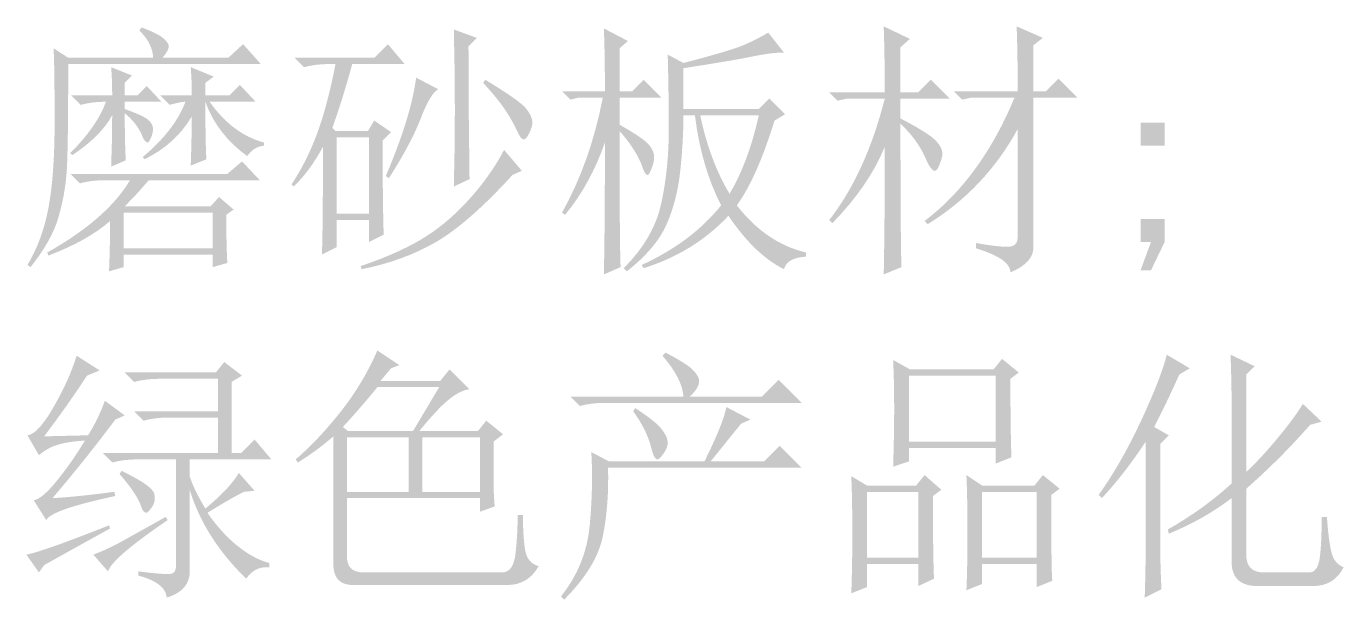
# Model space of a CAD drawing. Header units: millimetres. Extents: x 0 to 2822, y 422 to 2401.
# Drawn here: x 292.9 to 432.5, y 831.2 to 892 of the extents above; entities that cross this region are included whole.
import ezdxf

# ---------------------------------------------------------------- set-up
doc = ezdxf.new("R2010")
doc.units = ezdxf.units.MM

msp = doc.modelspace()

# ---------------------------------------------------------------- hatches: boundary and pattern name
at = {"true_color": 0x00ffff}
h = msp.add_hatch(color=4, dxfattribs=at)
h.paths.add_polyline_path([(393.505194, 869.011999), (394.117767, 868.908825), (394.68011, 868.821295), (395.192223, 868.749398), (395.654107, 868.693121), (396.065762, 868.652449), (396.427187, 868.627371), (396.738382, 868.617873), (396.999348, 868.623943), (397.220288, 868.652498), (397.411812, 868.710475), (397.573906, 868.797896), (397.706557, 868.914778), (397.809753, 869.061142), (397.88348, 869.237007), (397.927726, 869.442391), (397.942477, 869.677316), (397.942477, 881.103457), (397.502136, 880.322988), (397.041007, 879.562464), (396.559089, 878.821884), (396.056382, 878.101246), (395.532885, 877.400549), (394.988598, 876.719791), (394.423518, 876.05897), (393.837646, 875.418085), (393.230981, 874.797134), (392.603521, 874.196116), (391.955267, 873.615029), (391.286217, 873.053871), (390.59637, 872.512641), (389.885727, 871.991337), (389.154284, 871.489957), (388.402043, 871.0085), (388.069109, 871.341435), (388.808367, 871.925482), (389.528556, 872.540741), (390.229679, 873.187213), (390.911735, 873.864898), (391.574726, 874.573795), (392.218653, 875.313905), (392.843515, 876.085228), (393.449315, 876.887763), (394.036053, 877.72151), (394.603729, 878.58647), (395.152344, 879.482643), (395.6819, 880.410028), (396.192398, 881.368626), (396.683837, 882.358436), (397.156218, 883.379459), (397.609543, 884.431695), (393.061466, 884.431695), (392.062664, 884.209555), (391.175207, 885.097012), (397.942477, 885.097012), (397.935467, 886.857946), (397.914503, 888.591234), (397.879691, 890.296927), (397.831132, 891.975076), (400.604847, 890.754685), (399.606045, 889.978023), (399.606045, 885.097012), (400.93723, 885.097012), (402.268415, 886.428197), (404.265468, 884.431695), (399.606045, 884.431695), (399.606045, 868.56827), (399.567909, 868.162765), (399.453505, 867.778034), (399.262839, 867.414077), (398.995919, 867.070894), (398.65275, 866.748485), (398.233338, 866.44685), (397.737691, 866.165988), (397.165815, 865.905901), (397.151514, 866.08485), (397.10861, 866.261201), (397.037106, 866.434954), (396.937, 866.606108), (396.808296, 866.774662), (396.650992, 866.940615), (396.46509, 867.103966), (396.250591, 867.264715), (396.007496, 867.422861), (395.735804, 867.578403), (395.435518, 867.73134), (395.106638, 867.881672), (394.749165, 868.029397), (394.3631, 868.174514), (393.948442, 868.317024), (393.505194, 868.456925)])
h.paths.add_polyline_path([(385.518085, 881.65798), (385.518193, 880.857274), (385.518518, 880.077591), (385.519059, 879.31893), (385.519816, 878.58129), (385.52079, 877.864671), (385.52198, 877.169072), (385.523387, 876.494494), (385.52501, 875.840936), (385.526849, 875.208397), (385.528905, 874.596877), (385.531177, 874.006376), (385.533665, 873.436892), (385.53637, 872.888427), (385.539292, 872.360979), (385.542429, 871.854548), (385.545784, 871.369133), (385.549354, 870.904735), (385.553141, 870.461352), (385.557144, 870.038985), (385.561364, 869.637632), (385.5658, 869.257295), (385.570453, 868.897971), (385.575322, 868.559661), (385.580407, 868.242364), (385.585708, 867.946081), (385.591227, 867.67081), (385.596961, 867.416551), (385.602912, 867.183303), (385.609079, 866.971067), (385.615463, 866.779842), (385.622063, 866.609628), (385.628879, 866.460423), (383.743172, 865.683761), (383.756588, 866.347635), (383.769139, 867.035772), (383.780825, 867.748173), (383.791644, 868.484839), (383.801599, 869.24577), (383.810687, 870.030966), (383.81891, 870.84043), (383.826268, 871.674162), (383.832759, 872.532162), (383.838386, 873.414431), (383.843146, 874.320971), (383.847041, 875.251782), (383.850071, 876.206864), (383.852235, 877.186219), (383.853533, 878.189847), (383.853966, 879.21775), (383.403217, 878.193394), (382.883164, 877.1725), (382.2938, 876.155068), (381.635118, 875.141099), (380.907112, 874.130592), (380.109776, 873.123548), (379.243103, 872.119966), (378.307087, 871.119846), (377.974704, 871.452229), (378.452582, 872.087533), (378.915733, 872.745356), (379.364158, 873.425701), (379.797857, 874.128568), (380.216832, 874.85396), (380.621083, 875.601879), (381.010611, 876.372324), (381.385417, 877.1653), (381.745502, 877.980806), (382.090866, 878.818844), (382.421511, 879.679417), (382.737437, 880.562525), (383.038644, 881.468171), (383.325134, 882.396356), (383.596908, 883.347082), (383.853966, 884.320349), (379.860411, 884.320349), (378.862161, 884.098761), (377.974704, 884.986217), (383.853966, 884.986217), (383.847041, 886.795625), (383.826268, 888.563536), (383.791644, 890.290002), (383.743172, 891.975076), (386.516336, 890.643891), (385.518085, 889.756435), (385.518085, 884.986217), (387.403793, 884.986217), (388.734977, 886.317402), (390.731479, 884.320349), (385.518085, 884.320349), (385.518085, 882.213053), (386.181042, 881.862765), (386.783331, 881.533302), (387.324951, 881.224664), (387.805904, 880.936852), (388.226188, 880.669866), (388.585805, 880.423705), (388.884753, 880.19837), (389.123033, 879.993861), (389.318006, 879.799764), (389.487025, 879.605667), (389.630076, 879.411571), (389.747146, 879.217474), (389.838224, 879.023377), (389.903295, 878.829281), (389.942348, 878.635184), (389.955368, 878.441087), (389.938005, 878.250289), (389.885915, 878.01107), (389.799098, 877.723379), (389.677556, 877.387164), (389.609005, 877.218182), (389.542249, 877.071731), (389.477277, 876.947811), (389.414075, 876.846421), (389.352629, 876.767563), (389.292928, 876.711236), (389.234958, 876.67744), (389.178706, 876.666174), (389.065975, 876.686974), (388.949788, 876.749373), (388.830151, 876.853372), (388.707072, 876.99897), (388.580556, 877.186168), (388.450611, 877.414966), (388.317241, 877.685363), (388.180455, 877.997359), (387.944604, 878.491359), (387.681054, 878.974965), (387.389805, 879.448172), (387.070858, 879.910972), (386.724213, 880.363359), (386.349869, 880.805327), (385.947826, 881.236869)])
h = msp.add_hatch(color=4, dxfattribs=at)
h.paths.add_polyline_path([(304.8791, 891.531348), (305.10124, 891.863731), (305.525786, 891.699941), (305.912241, 891.541364), (306.260597, 891.387994), (306.570848, 891.239824), (306.842988, 891.096847), (307.077011, 890.959057), (307.272908, 890.826448), (307.430675, 890.699013), (307.673124, 890.459751), (307.84643, 890.241366), (307.950489, 890.043859), (307.985198, 889.867229), (307.974787, 889.751034), (307.943564, 889.624453), (307.891541, 889.487485), (307.818731, 889.340129), (307.725147, 889.182387), (307.610802, 889.014258), (307.475709, 888.835741), (307.319881, 888.646838), (314.308188, 888.646838), (315.861513, 890.088817), (317.747221, 887.981521), (297.335719, 887.981521), (297.335067, 886.870646), (297.33311, 885.812199), (297.329851, 884.80618), (297.325289, 883.852592), (297.319425, 882.951436), (297.312261, 882.102713), (297.303797, 881.306427), (297.294033, 880.562577), (297.282971, 879.871166), (297.270612, 879.232195), (297.256956, 878.645666), (297.242004, 878.111581), (297.225756, 877.629941), (297.208215, 877.200747), (297.18938, 876.824002), (297.169252, 876.499707), (297.051206, 875.303596), (296.864016, 874.100611), (296.607581, 872.890703), (296.281795, 871.673817), (296.078139, 871.058452), (295.827671, 870.432739), (295.530397, 869.796664), (295.186324, 869.150216), (294.795457, 868.493381), (294.357804, 867.826145), (293.873371, 867.148497), (293.342164, 866.460423), (293.00923, 866.682012), (293.383573, 867.333757), (293.730211, 868.013214), (294.049138, 868.720395), (294.340346, 869.455314), (294.60383, 870.217982), (294.839584, 871.008414), (295.047599, 871.826622), (295.227872, 872.672619), (295.383882, 873.568715), (295.519111, 874.537622), (295.633554, 875.579341), (295.727204, 876.693873), (295.800054, 877.881216), (295.852097, 879.141372), (295.883328, 880.47434), (295.89374, 881.880119), (295.893307, 882.586381), (295.892009, 883.263186), (295.889845, 883.910534), (295.886815, 884.528425), (295.88292, 885.116856), (295.878159, 885.675828), (295.872533, 886.205339), (295.866041, 886.705389), (295.858684, 887.175977), (295.850461, 887.617102), (295.841372, 888.028764), (295.831418, 888.410961), (295.820598, 888.763693), (295.808913, 889.086959), (295.796362, 889.380758), (295.782945, 889.645089), (297.335719, 888.646838), (306.321079, 888.646838), (306.300219, 888.98314), (306.237708, 889.326418), (306.133649, 889.67662), (305.988145, 890.033696), (305.79416, 890.397618), (305.544623, 890.768466), (305.239586, 891.146341)])
h.paths.add_polyline_path([(301.995142, 884.653283), (301.988131, 885.46438), (301.967167, 886.234031), (301.932355, 886.962135), (301.883796, 887.648587), (304.102438, 886.761131), (303.326326, 885.984468), (303.326326, 884.653283), (304.657511, 884.653283), (305.655762, 885.651534), (307.208536, 883.987967), (303.326326, 883.987967), (303.326326, 883.211304), (303.776841, 883.048188), (304.1858, 882.892047), (304.553199, 882.742883), (304.879031, 882.600696), (305.163289, 882.465484), (305.405967, 882.337249), (305.607058, 882.21599), (305.766557, 882.101708), (306.009005, 881.87279), (306.182311, 881.630074), (306.28637, 881.373613), (306.321079, 881.103457), (306.307144, 880.878036), (306.265406, 880.645742), (306.19597, 880.406523), (306.098939, 880.160328), (305.99507, 879.941926), (305.905049, 879.786053), (305.828878, 879.692604), (305.766557, 879.661478), (305.683279, 879.675329), (305.600046, 879.716892), (305.516853, 879.78618), (305.433691, 879.883204), (305.350556, 880.007979), (305.26744, 880.160517), (305.184336, 880.340831), (305.10124, 880.548935), (304.951971, 880.850546), (304.781974, 881.145194), (304.591242, 881.432892), (304.379768, 881.713652), (304.147546, 881.987488), (303.894569, 882.254412), (303.620832, 882.514437), (303.326326, 882.767576), (303.328058, 881.985816), (303.333251, 881.249124), (303.341907, 880.557507), (303.354025, 879.910972), (303.369605, 879.309524), (303.388648, 878.75317), (303.411153, 878.241917), (303.437121, 877.77577), (301.883796, 877.109902), (301.967167, 879.855368), (301.995142, 882.545436), (301.662296, 881.994126), (301.273963, 881.449793), (300.830155, 880.912435), (300.330885, 880.382054), (299.776166, 879.858649), (299.166012, 879.342221), (298.500435, 878.832769), (297.779447, 878.330293), (297.557859, 878.551882), (298.247638, 879.267701), (298.875005, 879.973173), (299.439972, 880.668283), (299.942554, 881.35302), (300.382762, 882.027369), (300.760609, 882.691319), (301.076109, 883.344856), (301.329274, 883.987967), (300.622133, 883.967107), (299.942691, 883.904595), (299.290948, 883.800536), (298.666904, 883.655033), (297.668653, 884.653283)])
h.paths.add_polyline_path([(310.425979, 884.653283), (310.418968, 885.46438), (310.398005, 886.234031), (310.363192, 886.962135), (310.314634, 887.648587), (312.755415, 886.650336), (311.867958, 885.984468), (311.867958, 884.653283), (314.419534, 884.653283), (315.528579, 885.76288), (317.192698, 883.987967), (312.311687, 883.987967), (312.62015, 883.567992), (312.935552, 883.167964), (313.257892, 882.787881), (313.587173, 882.427743), (313.923395, 882.087549), (314.266558, 881.767298), (314.616663, 881.466989), (314.973712, 881.186622), (315.337705, 880.926195), (315.708642, 880.685708), (316.086526, 880.46516), (316.471355, 880.26455), (316.863132, 880.083878), (317.261857, 879.923143), (317.667531, 879.782343), (318.080155, 879.661478), (318.080155, 879.328544), (317.809682, 879.286971), (317.553072, 879.217655), (317.310337, 879.120601), (317.08149, 878.995817), (316.866544, 878.843308), (316.665512, 878.663081), (316.478407, 878.455142), (316.305241, 878.219499), (315.532161, 878.819127), (314.821499, 879.453437), (314.173249, 880.122435), (313.587406, 880.826127), (313.063961, 881.56452), (312.602909, 882.337619), (312.204244, 883.145433), (311.867958, 883.987967), (311.868391, 883.43103), (311.86969, 882.897514), (311.871854, 882.387418), (311.874883, 881.900738), (311.878778, 881.437475), (311.883539, 880.997626), (311.889165, 880.581189), (311.895657, 880.188164), (311.903014, 879.818548), (311.911237, 879.47234), (311.920326, 879.149538), (311.93028, 878.850141), (311.9411, 878.574146), (311.952785, 878.321553), (311.965336, 878.09236), (311.978753, 877.886565), (310.314634, 877.220697), (310.340625, 877.981503), (310.363192, 878.711148), (310.382323, 879.409633), (310.398005, 880.076956), (310.410224, 880.713119), (310.418968, 881.318121), (310.424224, 881.891962), (310.425979, 882.434642), (309.983887, 881.732697), (309.489809, 881.068851), (308.943744, 880.443116), (308.345693, 879.855506), (307.695655, 879.306032), (306.993631, 878.794709), (306.23962, 878.321549), (305.433622, 877.886565), (305.212034, 878.108153), (306.035318, 878.830899), (306.785797, 879.557152), (307.463476, 880.286906), (308.068363, 881.020155), (308.600463, 881.756892), (309.059784, 882.49711), (309.446331, 883.240804), (309.760111, 883.987967), (309.636991, 883.982749), (309.489628, 883.967107), (309.318016, 883.941051), (309.122148, 883.904595), (308.902019, 883.857753), (308.65762, 883.800536), (308.388947, 883.732959), (308.095992, 883.655033), (307.097741, 884.653283)])
h.paths.add_polyline_path([(301.662208, 866.016695), (301.71068, 867.431208), (301.745303, 868.790066), (301.766077, 870.093423), (301.773002, 871.341435), (301.136813, 870.82304), (300.448638, 870.322048), (299.708477, 869.838445), (298.916329, 869.372218), (298.072194, 868.923354), (297.176073, 868.491841), (296.227966, 868.077665), (295.227872, 867.680814), (295.117077, 868.013197), (295.892256, 868.459158), (296.637113, 868.909447), (297.351647, 869.364064), (298.035857, 869.823009), (298.689743, 870.286281), (299.313304, 870.753882), (299.906539, 871.225811), (300.469447, 871.702067), (301.002027, 872.182651), (301.504279, 872.667564), (301.976202, 873.156804), (302.417794, 873.650372), (302.829056, 874.148268), (303.209987, 874.650492), (303.560584, 875.157044), (303.880849, 875.667923), (301.218479, 875.667923), (300.511339, 875.647063), (299.831897, 875.584552), (299.180154, 875.480493), (298.556109, 875.334989), (297.557859, 876.33324), (314.197394, 876.33324), (315.750719, 877.664425), (317.636426, 875.667923), (305.877351, 875.667923), (304.629537, 874.253643), (303.326326, 872.894759), (312.422481, 872.894759), (313.309938, 873.89301), (314.863262, 872.561825), (314.0866, 872.007303), (314.088331, 871.150921), (314.093525, 870.356964), (314.10218, 869.625432), (314.114298, 868.956326), (314.129879, 868.349645), (314.148922, 867.805389), (314.171427, 867.323557), (314.197394, 866.904152), (312.644621, 866.460423), (312.644621, 867.791608), (303.214981, 867.791608), (303.214981, 866.460423)])
h.paths.add_polyline_path([(303.214981, 872.228891), (303.214981, 868.456925), (312.644621, 868.456925), (312.644621, 872.228891)])
h = msp.add_hatch(color=4, dxfattribs=at)
h.paths.add_polyline_path([(325.768338, 880.216), (325.768338, 872.118097), (329.20737, 872.118097), (329.20737, 880.216)])
h.paths.add_polyline_path([(324.215564, 867.791608), (324.228981, 868.148234), (324.241532, 868.55252), (324.253217, 869.004468), (324.264037, 869.504079), (324.273991, 870.051355), (324.28308, 870.646298), (324.291303, 871.288909), (324.29866, 871.979191), (324.305152, 872.717143), (324.310778, 873.502769), (324.315539, 874.336069), (324.319434, 875.217046), (324.322463, 876.145701), (324.324627, 877.122036), (324.325926, 878.146051), (324.326359, 879.21775), (323.962378, 878.569471), (323.591434, 877.955828), (323.213539, 877.376835), (322.828707, 876.832503), (322.43695, 876.322847), (322.038281, 875.847878), (321.632714, 875.40761), (321.22026, 875.002055), (320.998121, 875.224195), (321.379389, 875.81602), (321.746809, 876.426921), (322.100379, 877.056903), (322.4401, 877.705973), (322.765971, 878.374137), (323.077994, 879.061403), (323.376167, 879.767775), (323.66049, 880.493262), (323.934404, 881.253242), (324.201353, 882.06351), (324.461352, 882.924073), (324.714414, 883.834935), (324.960551, 884.796105), (325.199776, 885.807589), (325.432103, 886.869392), (325.657543, 887.981521), (324.991675, 887.981521), (324.284535, 887.960661), (323.605093, 887.89815), (322.95335, 887.794091), (322.329306, 887.648587), (321.331055, 888.646838), (329.761892, 888.646838), (331.203872, 890.088817), (332.978785, 887.981521), (327.432457, 887.981521), (326.926217, 886.185576), (326.406232, 884.45898), (325.872397, 882.801837), (325.324609, 881.214251), (325.657543, 880.881869), (329.096576, 880.881869), (329.761892, 881.990914), (331.536806, 880.770523), (330.649349, 879.883066), (330.649782, 879.090046), (330.65108, 878.319569), (330.653244, 877.571634), (330.656274, 876.846241), (330.660169, 876.143388), (330.664929, 875.463075), (330.670556, 874.805301), (330.677048, 874.170065), (330.684405, 873.557366), (330.692628, 872.967204), (330.701717, 872.399578), (330.711671, 871.854487), (330.722491, 871.33193), (330.734176, 870.831906), (330.746727, 870.354415), (330.760143, 869.899455), (329.20737, 869.122793), (329.20737, 871.452229), (325.768338, 871.452229), (325.768338, 868.56827)])
h.paths.add_polyline_path([(338.19273, 875.002055), (338.275826, 879.023377), (338.303524, 883.10051), (338.275826, 887.343421), (338.19273, 891.642142), (340.633511, 890.754685), (339.746055, 889.867229), (339.773753, 882.795068), (339.856849, 875.778717)])
h.paths.add_polyline_path([(334.199175, 886.538991), (336.528611, 885.319152), (336.304903, 885.147351), (336.077777, 884.909754), (335.847228, 884.606346), (335.613249, 884.237116), (335.375834, 883.80205), (335.134975, 883.301135), (334.890667, 882.734359), (334.642904, 882.101708), (334.348192, 881.398005), (334.01885, 880.673483), (333.654873, 879.928149), (333.256253, 879.162008), (332.822984, 878.375067), (332.355059, 877.567334), (331.852472, 876.738813), (331.315217, 875.889512), (330.982283, 876.111652), (331.306843, 876.880345), (331.614933, 877.633444), (331.906552, 878.370948), (332.181702, 879.092856), (332.440383, 879.799168), (332.682596, 880.489882), (332.908342, 881.164998), (333.117622, 881.824516), (333.310437, 882.468433), (333.486787, 883.096749), (333.646673, 883.709465), (333.790096, 884.306578), (333.917057, 884.888088), (334.027557, 885.453994), (334.121596, 886.004295)])
h.paths.add_polyline_path([(341.520968, 886.317402), (341.966813, 886.045423), (342.389261, 885.784282), (342.788313, 885.533981), (343.163968, 885.294519), (343.516227, 885.065896), (343.84509, 884.848112), (344.150555, 884.641167), (344.432625, 884.445062), (344.691298, 884.259795), (344.926574, 884.085368), (345.138454, 883.92178), (345.326937, 883.769031), (345.492024, 883.627121), (345.633714, 883.49605), (345.752008, 883.375818), (345.846905, 883.266426), (346.002915, 883.061066), (346.138145, 882.860886), (346.252588, 882.6659), (346.346238, 882.476121), (346.419087, 882.291561), (346.471131, 882.112233), (346.502362, 881.93815), (346.512773, 881.769325), (346.491913, 881.533474), (346.429402, 881.269924), (346.325343, 880.978676), (346.179839, 880.659729), (346.098293, 880.503742), (346.020254, 880.368575), (345.945716, 880.254221), (345.874673, 880.160672), (345.807118, 880.087924), (345.743044, 880.035968), (345.682446, 880.0048), (345.625317, 879.994412), (345.542016, 880.006531), (345.458721, 880.042893), (345.375439, 880.103504), (345.292176, 880.188371), (345.208939, 880.2975), (345.125735, 880.430897), (345.042569, 880.588569), (344.959449, 880.770523), (344.664695, 881.380718), (344.335266, 881.990914), (343.971215, 882.601109), (343.572591, 883.211304), (343.355111, 883.521595), (343.118562, 883.842274), (342.862945, 884.173339), (342.588259, 884.514791), (342.294504, 884.86663), (341.981681, 885.228856), (341.649789, 885.601468), (341.298828, 885.984468)])
h.paths.add_polyline_path([(343.51747, 878.884816), (345.403177, 876.666174), (344.404926, 876.222446), (343.8273, 875.596689), (343.259208, 874.995207), (342.70065, 874.417998), (342.151627, 873.865062), (341.612138, 873.336397), (341.082183, 872.832004), (340.561763, 872.35188), (340.050877, 871.896026), (339.549525, 871.46444), (339.057707, 871.057123), (338.575424, 870.674072), (338.102675, 870.315287), (337.639461, 869.980768), (337.18578, 869.670513), (336.741634, 869.384521), (336.307023, 869.122793), (335.431546, 868.640935), (334.524909, 868.193746), (333.587111, 867.781218), (332.618152, 867.403346), (331.618032, 867.060123), (330.586752, 866.751542), (329.52431, 866.477598), (328.430708, 866.238283), (328.319913, 866.571217), (329.219418, 866.881509), (330.087755, 867.202187), (330.924919, 867.533252), (331.730902, 867.874704), (332.505699, 868.226543), (333.249302, 868.588769), (333.961706, 868.961382), (334.642904, 869.344382), (335.304156, 869.749059), (335.956734, 870.186699), (336.600643, 870.657296), (337.235889, 871.160843), (337.86248, 871.697333), (338.480421, 872.266761), (339.08972, 872.86912), (339.690382, 873.504403), (340.271817, 874.158755), (340.823836, 874.81832), (341.346424, 875.483091), (341.83957, 876.153062), (342.303261, 876.828226), (342.737483, 877.508577), (343.142223, 878.194109)])
h = msp.add_hatch(color=4, dxfattribs=at)
h.paths.add_polyline_path([(372.172228, 881.990914), (371.935518, 881.240746), (371.697089, 880.51573), (371.456943, 879.815865), (371.215077, 879.141148), (370.971494, 878.491578), (370.726193, 877.867154), (370.479173, 877.267873), (370.230435, 876.693735), (369.979978, 876.144737), (369.727804, 875.620878), (369.473911, 875.122157), (369.2183, 874.648571), (368.960971, 874.20012), (368.701923, 873.7768), (368.441158, 873.378612), (368.178674, 873.005553), (368.571208, 872.518057), (368.972421, 872.053958), (369.382314, 871.613255), (369.800883, 871.195948), (370.228127, 870.802038), (370.664045, 870.431525), (371.108635, 870.084407), (371.561895, 869.760687), (372.023824, 869.460363), (372.49442, 869.183435), (372.973682, 868.929904), (373.461607, 868.69977), (373.958195, 868.493032), (374.463443, 868.30969), (374.97735, 868.149745), (375.499915, 868.013197), (375.499915, 867.569468), (375.026715, 867.524432), (374.605508, 867.444721), (374.2363, 867.330336), (373.919098, 867.181275), (373.653909, 866.997539), (373.440738, 866.779129), (373.279593, 866.526044), (373.170479, 866.238283), (372.783487, 866.442444), (372.399104, 866.666527), (372.017329, 866.910533), (371.638161, 867.174462), (371.2616, 867.458316), (370.887644, 867.762095), (370.516293, 868.085801), (370.147546, 868.429433), (369.781402, 868.792993), (369.41786, 869.176482), (369.056921, 869.579899), (368.698582, 870.003247), (368.342843, 870.446526), (367.989703, 870.909737), (367.639161, 871.39288), (367.291217, 871.895957), (366.827072, 871.419281), (366.349931, 870.959942), (365.859793, 870.51794), (365.356658, 870.093276), (364.840527, 869.68595), (364.311399, 869.295961), (363.769274, 868.923309), (363.214153, 868.567995), (362.646035, 868.230018), (362.064921, 867.909379), (361.47081, 867.606077), (360.863702, 867.320112), (360.243598, 867.051485), (359.610497, 866.800196), (358.9644, 866.566244), (358.305306, 866.349629), (358.083717, 866.682012), (358.740641, 866.992742), (359.380228, 867.314738), (360.00248, 867.647999), (360.607396, 867.992526), (361.194978, 868.348318), (361.765227, 868.715376), (362.318143, 869.093699), (362.853727, 869.483288), (363.371981, 869.884142), (363.872904, 870.296261), (364.356498, 870.719646), (364.822763, 871.154297), (365.271701, 871.600213), (365.703311, 872.057394), (366.117596, 872.525841), (366.514555, 873.005553), (366.010012, 874.05244), (365.550583, 875.140927), (365.136267, 876.271013), (364.767064, 877.442699), (364.442976, 878.655984), (364.164, 879.910868), (363.930139, 881.207353), (363.741391, 882.545436), (362.521, 882.545436), (362.50014, 881.137994), (362.437629, 879.688901), (362.33357, 878.19826), (362.188066, 876.666174), (362.092644, 875.898261), (361.97298, 875.147705), (361.829067, 874.4145), (361.660897, 873.698638), (361.468466, 873.000113), (361.251767, 872.31892), (361.010792, 871.655051), (360.745536, 871.0085), (360.43695, 870.372361), (360.065991, 869.739723), (359.632658, 869.110574), (359.136952, 868.484899), (358.578872, 867.862687), (357.958419, 867.243924), (357.275592, 866.628598), (356.530392, 866.016695), (356.19801, 866.349629), (356.963982, 867.1617), (357.653726, 867.989339), (358.267234, 868.832559), (358.8045, 869.691372), (359.265517, 870.565791), (359.650279, 871.455829), (359.95878, 872.361499), (360.191013, 873.282815), (360.372991, 874.215237), (360.530725, 875.15463), (360.664211, 876.100986), (360.773441, 877.054299), (360.858409, 878.014562), (360.919108, 878.981769), (360.955532, 879.955914), (360.967675, 880.93699), (360.960751, 882.916499), (360.939977, 884.916833), (360.905354, 886.937942), (360.856881, 888.979772), (362.521, 888.092316), (363.144276, 888.255897), (363.738524, 888.413846), (364.303744, 888.566163), (364.839937, 888.712846), (365.347104, 888.853897), (365.825246, 888.989315), (366.274364, 889.1191), (366.694458, 889.243253), (367.085529, 889.361773), (367.447578, 889.47466), (367.780606, 889.581915), (368.084614, 889.683536), (368.359602, 889.779525), (368.605572, 889.869882), (368.822523, 889.954605), (369.010457, 890.033696), (369.686394, 890.342213), (370.327655, 890.657603), (370.934294, 890.979917), (371.50636, 891.309208), (373.170479, 889.201361), (372.82554, 889.194412), (372.456319, 889.173576), (372.062824, 889.138865), (371.64506, 889.090291), (371.203034, 889.027868), (370.736752, 888.951609), (370.246221, 888.861526), (369.731447, 888.757632), (369.443222, 888.700834), (369.133343, 888.641439), (368.80181, 888.579449), (368.448623, 888.514865), (368.073779, 888.447688), (367.67728, 888.377917), (367.259123, 888.305555), (366.819308, 888.230602), (366.357834, 888.153058), (365.8747, 888.072925), (365.369906, 887.990203), (364.843451, 887.904894), (364.295333, 887.816997), (363.725553, 887.726514), (363.134109, 887.633446), (362.521, 887.537793), (362.521, 883.211304), (370.508109, 883.211304), (371.617155, 884.320349), (373.281273, 882.656782)])
h.paths.add_polyline_path([(364.295913, 882.545436), (364.562746, 881.372019), (364.864259, 880.23674), (365.200461, 879.139598), (365.571356, 878.080592), (365.976953, 877.059725), (366.417257, 876.076994), (366.892274, 875.1324), (367.402011, 874.225944), (367.887173, 875.083747), (368.344676, 875.993588), (368.774505, 876.955467), (369.176649, 877.969385), (369.551094, 879.03534), (369.897828, 880.153334), (370.216837, 881.323366), (370.508109, 882.545436)])
h.paths.add_polyline_path([(355.754281, 880.881869), (355.754714, 879.408476), (355.756012, 878.011369), (355.758176, 876.690544), (355.761206, 875.445999), (355.765101, 874.277732), (355.769862, 873.185739), (355.775488, 872.17002), (355.78198, 871.230571), (355.789337, 870.36739), (355.79756, 869.580475), (355.806649, 868.869823), (355.816603, 868.235431), (355.827423, 867.677298), (355.839108, 867.19542), (355.851659, 866.789796), (355.865076, 866.460423), (354.090162, 865.683761), (354.103579, 866.323399), (354.11613, 866.994226), (354.127815, 867.696242), (354.138635, 868.42945), (354.148589, 869.193852), (354.157678, 869.989448), (354.165901, 870.81624), (354.173258, 871.674231), (354.17975, 872.563421), (354.185376, 873.483812), (354.190137, 874.435407), (354.194032, 875.418205), (354.197061, 876.43221), (354.199225, 877.477423), (354.200524, 878.553845), (354.200957, 879.661478), (353.795426, 878.571158), (353.35522, 877.518982), (352.88034, 876.504955), (352.370784, 875.529086), (351.826554, 874.591379), (351.247648, 873.691842), (350.634068, 872.830481), (349.985813, 872.007303), (349.652879, 872.228891), (350.375598, 873.584339), (351.046369, 874.988318), (351.665179, 876.440834), (352.232016, 877.941893), (352.746866, 879.491502), (353.209717, 881.089668), (353.620555, 882.736397), (353.979368, 884.431695), (351.427793, 884.431695), (350.540336, 884.209555), (349.652879, 885.097012), (354.200957, 885.097012), (354.199225, 886.074601), (354.194032, 887.01059), (354.185376, 887.90498), (354.173258, 888.75777), (354.157678, 889.568961), (354.138635, 890.338552), (354.11613, 891.066544), (354.090162, 891.752936), (356.641738, 890.421751), (355.754281, 889.645089), (355.754281, 885.097012), (357.085466, 885.097012), (358.305306, 886.317402), (360.191564, 884.431695), (355.754281, 884.431695), (355.754281, 881.547185), (356.360782, 881.19881), (356.904909, 880.874677), (357.386662, 880.574793), (357.806042, 880.299165), (358.163049, 880.047799), (358.457682, 879.820702), (358.689942, 879.617879), (358.859828, 879.439338), (359.102595, 879.106542), (359.276065, 878.773746), (359.380184, 878.440949), (359.414902, 878.108153), (359.397547, 877.82383), (359.345518, 877.525657), (359.258865, 877.213634), (359.137641, 876.887763), (359.070797, 876.731776), (359.009173, 876.596609), (358.952768, 876.482254), (358.901583, 876.388706), (358.855617, 876.315958), (358.81487, 876.264002), (358.779342, 876.232834), (358.749034, 876.222446), (358.665914, 876.239783), (358.582756, 876.291796), (358.499572, 876.378483), (358.416375, 876.499845), (358.333179, 876.655882), (358.249995, 876.846594), (358.166836, 877.071981), (358.083717, 877.332042), (357.901555, 877.751399), (357.688272, 878.177693), (357.443853, 878.610937), (357.168286, 879.051145), (356.861559, 879.498329), (356.523657, 879.952502), (356.154569, 880.413678)])
h = msp.add_hatch(color=4, dxfattribs=at)
h.paths.add_polyline_path([(413.506976, 879.328544), (410.9554, 879.328544), (410.9554, 881.769325), (413.506976, 881.769325)])
h.paths.add_polyline_path([(413.506976, 869.122793), (412.064445, 866.127489), (410.9554, 866.127489), (412.064445, 869.122793), (410.9554, 869.122793), (410.9554, 871.563574), (413.506976, 871.563574)])
h = msp.add_hatch(color=4, dxfattribs=at)
h.paths.add_polyline_path([(311.867958, 840.871719), (312.481567, 841.391687), (313.046612, 841.897806), (313.563107, 842.390076), (314.031065, 842.868496), (314.450499, 843.333067), (314.821422, 843.783789), (315.143846, 844.220662), (315.417785, 844.643685), (317.081904, 842.757978), (315.972307, 842.646632), (315.693151, 842.514832), (315.355084, 842.34144), (314.958106, 842.12646), (314.502216, 841.869901), (313.987416, 841.571768), (313.413704, 841.232067), (312.781081, 840.850806), (312.089547, 840.427991), (312.454383, 839.912363), (312.8279, 839.419267), (313.210099, 838.948701), (313.600979, 838.500666), (314.000541, 838.075163), (314.408785, 837.67219), (314.825711, 837.291748), (315.251318, 836.933837), (315.680206, 836.601738), (316.10739, 836.299147), (316.532867, 836.026063), (316.95664, 835.782486), (317.378707, 835.568416), (317.799069, 835.383854), (318.217726, 835.228799), (318.634677, 835.103251), (318.634677, 834.659523), (318.256872, 834.66469), (317.899847, 834.624796), (317.563609, 834.53984), (317.248164, 834.409822), (316.953519, 834.234742), (316.67968, 834.014601), (316.426654, 833.749397), (316.194447, 833.439132), (315.651018, 833.982916), (315.13012, 834.532784), (314.631755, 835.088733), (314.155924, 835.650763), (313.702626, 836.218871), (313.271864, 836.793055), (312.863637, 837.373315), (312.477947, 837.959649), (312.114794, 838.552054), (311.77418, 839.15053), (311.456104, 839.755074), (311.160568, 840.365686), (310.887573, 840.982363), (310.637119, 841.605104), (310.409208, 842.233908), (310.203839, 842.868772), (310.203839, 834.659523), (310.220279, 834.361027), (310.214198, 834.075526), (310.185597, 833.803021), (310.134472, 833.54351), (310.060824, 833.296992), (309.964649, 833.063467), (309.845946, 832.842934), (309.704714, 832.635391), (309.540951, 832.440839), (309.354656, 832.259276), (309.145826, 832.090702), (308.914461, 831.935115), (308.660558, 831.792516), (308.384116, 831.662902), (308.085134, 831.546274), (307.763609, 831.44263), (307.73883, 831.633697), (307.692398, 831.818705), (307.624312, 831.997651), (307.534571, 832.170536), (307.423174, 832.337359), (307.290121, 832.498118), (307.13541, 832.652814), (306.959042, 832.801445), (306.761014, 832.94401), (306.541327, 833.080509), (306.29998, 833.210941), (306.036971, 833.335306), (305.7523, 833.453601), (305.445966, 833.565827), (305.117968, 833.671982), (304.768306, 833.772066), (304.768306, 834.215794), (305.402687, 834.138746), (305.974649, 834.073796), (306.484199, 834.020952), (306.931343, 833.980219), (307.316088, 833.951604), (307.638441, 833.935114), (307.898406, 833.930755), (308.095992, 833.938533), (308.252002, 833.965538), (308.387232, 834.018459), (308.501675, 834.097322), (308.595324, 834.202152), (308.668174, 834.332975), (308.720218, 834.489817), (308.751449, 834.672705), (308.76186, 834.881662), (308.76186, 846.085664), (304.657511, 846.085664), (303.950061, 846.064804), (303.270516, 846.002293), (302.618876, 845.898234), (301.995142, 845.75273), (300.996339, 846.751532), (313.199143, 846.751532), (313.199143, 850.522947), (307.985198, 850.522947), (307.278058, 850.502087), (306.598616, 850.439576), (305.946873, 850.335517), (305.322828, 850.190013), (304.324577, 851.188815), (313.199143, 851.188815), (313.199143, 854.627296), (306.986947, 854.627296), (306.279807, 854.606522), (305.600365, 854.5442), (304.948622, 854.440331), (304.324577, 854.294913), (303.326326, 855.293164), (312.977004, 855.293164), (313.86446, 856.402209), (315.750719, 854.96023), (314.641122, 854.294913), (314.641122, 846.751532), (315.639373, 846.751532), (317.081904, 848.193511), (318.856817, 846.085664), (310.203839, 846.085664), (310.203839, 844.310751), (310.326801, 843.941576), (310.47409, 843.555043), (310.645692, 843.151161), (310.841596, 842.729934), (311.061787, 842.291371), (311.306253, 841.835476), (311.574981, 841.362256)])
h.paths.add_polyline_path([(302.771253, 844.532891), (302.993392, 844.865274), (303.383743, 844.673987), (303.750708, 844.488322), (304.094287, 844.30828), (304.414477, 844.133863), (304.711277, 843.965071), (304.984686, 843.801908), (305.234701, 843.644375), (305.461321, 843.492472), (305.664545, 843.346202), (305.84437, 843.205567), (306.000796, 843.070567), (306.133821, 842.941205), (306.243442, 842.817482), (306.32966, 842.6994), (306.39247, 842.586961), (306.431873, 842.480165), (306.476884, 842.275681), (306.50112, 842.078122), (306.504582, 841.887488), (306.48727, 841.703778), (306.449185, 841.526993), (306.390325, 841.357133), (306.310692, 841.194197), (306.210285, 841.038186), (306.104502, 840.895171), (306.009152, 840.771225), (305.924227, 840.666348), (305.849721, 840.580539), (305.785628, 840.513799), (305.731942, 840.466128), (305.688655, 840.437525), (305.655762, 840.427991), (305.548225, 840.441842), (305.447618, 840.483405), (305.353949, 840.552692), (305.267224, 840.649717), (305.18745, 840.774492), (305.114632, 840.92703), (305.048778, 841.107344), (304.989894, 841.315447), (304.833858, 841.656901), (304.643154, 842.01568), (304.417788, 842.391796), (304.157766, 842.785263), (303.863095, 843.196093), (303.533782, 843.624299), (303.169832, 844.069894)])
h.paths.add_polyline_path([(299.998089, 835.990708), (300.446898, 836.165786), (300.906147, 836.358222), (301.375834, 836.568008), (301.85596, 836.795137), (302.346524, 837.039605), (302.847527, 837.301403), (303.358969, 837.580526), (303.880849, 837.876966), (304.86507, 838.424435), (305.821747, 838.958106), (306.750829, 839.478031), (307.652264, 839.984262), (307.874404, 839.651879), (307.160694, 839.162646), (306.489451, 838.693335), (305.860674, 838.243949), (305.274364, 837.814489), (304.730523, 837.404957), (304.229151, 837.015354), (303.770249, 836.645682), (303.353818, 836.295943), (302.979859, 835.966138), (302.648372, 835.656269), (302.359357, 835.366337), (302.112817, 835.096344), (301.908752, 834.846291), (301.747163, 834.616181), (301.628049, 834.406015), (301.551413, 834.215794)])
h.paths.add_polyline_path([(295.6716, 841.981315), (296.283552, 842.01594), (296.954416, 842.06442), (297.68419, 842.126762), (298.472876, 842.202973), (299.320473, 842.293059), (300.226981, 842.397026), (301.1924, 842.514882), (302.21673, 842.646632), (302.327524, 842.202904), (301.505947, 842.023955), (300.732895, 841.847604), (300.008371, 841.673851), (299.332376, 841.502697), (298.704911, 841.334143), (298.125979, 841.16819), (297.59558, 841.004838), (297.113717, 840.844089), (296.680391, 840.685943), (296.295604, 840.530401), (295.959357, 840.377464), (295.671652, 840.227133), (295.43249, 840.079408), (295.241874, 839.93429), (295.099804, 839.79178), (295.006283, 839.651879), (293.675098, 841.759175), (293.90816, 841.816354), (294.163759, 841.93249), (294.441902, 842.107575), (294.742595, 842.341603), (295.065846, 842.634569), (295.411659, 842.986465), (295.780042, 843.397285), (296.171001, 843.867023), (296.957818, 844.879269), (297.710063, 845.919266), (298.427685, 846.987065), (299.110632, 848.082717), (298.677247, 848.051351), (298.26468, 848.013066), (297.872927, 847.96787), (297.501979, 847.915768), (297.151831, 847.856767), (296.822477, 847.790875), (296.51391, 847.718096), (296.226122, 847.638438), (295.685268, 847.444453), (295.172268, 847.194916), (294.687069, 846.889879), (294.229621, 846.529393), (293.00923, 848.63724), (293.150094, 848.661922), (293.295285, 848.708269), (293.444804, 848.776282), (293.598651, 848.86596), (293.756827, 848.977303), (293.91933, 849.110312), (294.086161, 849.264986), (294.257319, 849.441325), (294.432806, 849.63933), (294.612621, 849.859), (294.796763, 850.100335), (294.985234, 850.363336), (295.178032, 850.648002), (295.375158, 850.954333), (295.576612, 851.28233), (295.782394, 851.631992), (296.184437, 852.347812), (296.558781, 853.053284), (296.905426, 853.748394), (297.224373, 854.433131), (297.515622, 855.10748), (297.779172, 855.77143), (298.015023, 856.424966), (298.223175, 857.068077), (300.663957, 855.514753), (299.332772, 854.96023), (298.257885, 853.351655), (297.141553, 851.743131), (295.983674, 850.134711), (294.784143, 848.526445), (299.443566, 848.63724), (299.970261, 849.53144), (300.44161, 850.439645), (300.857666, 851.361802), (301.218479, 852.29786), (303.326326, 850.745087), (302.327524, 850.301359), (300.663543, 848.117297), (298.999562, 846.002637), (297.335581, 843.957327)])
h.paths.add_polyline_path([(292.898436, 835.990708), (293.140604, 836.041796), (293.423519, 836.111964), (293.747179, 836.201211), (294.111583, 836.309534), (294.516731, 836.436932), (294.962622, 836.583404), (295.449255, 836.748948), (295.976629, 836.933561), (296.544743, 837.137244), (297.153597, 837.359993), (297.80319, 837.601808), (298.493521, 837.862686), (299.224589, 838.142627), (299.996393, 838.441628), (300.808933, 838.759688), (301.662208, 839.096806), (301.773002, 838.764423), (301.485642, 838.606241), (301.17836, 838.436794), (300.851155, 838.256082), (300.504027, 838.064104), (300.136974, 837.86086), (299.749995, 837.646352), (299.343091, 837.420577), (298.91626, 837.183537), (298.469501, 836.935232), (298.002813, 836.675661), (297.516196, 836.404825), (297.009649, 836.122724), (296.483171, 835.829357), (295.936761, 835.524724), (295.370419, 835.208826), (294.784143, 834.881662), (294.229621, 834.105)])
h = msp.add_hatch(color=4, dxfattribs=at)
h.paths.add_polyline_path([(334.865043, 848.4151), (334.865043, 842.646632), (340.965894, 842.646632), (340.965894, 848.4151)])
h.paths.add_polyline_path([(342.408425, 847.971372), (342.408425, 843.534089), (342.436123, 842.313974), (342.519219, 841.093859), (340.965894, 840.539336), (340.965894, 841.981315), (326.877934, 841.981315), (326.877934, 835.990708), (326.871785, 835.76233), (326.881242, 835.548692), (326.906308, 835.349793), (326.946982, 835.165633), (327.003266, 834.99621), (327.07516, 834.841524), (327.162666, 834.701573), (327.265783, 834.576358), (327.384513, 834.465877), (327.518856, 834.370129), (327.668814, 834.289114), (327.834387, 834.222831), (328.015576, 834.171279), (328.212382, 834.134457), (328.424805, 834.112364), (328.652847, 834.105), (343.295881, 834.105), (343.585191, 834.137065), (343.843333, 834.233261), (344.070301, 834.393587), (344.266089, 834.618044), (344.43069, 834.906631), (344.564098, 835.259348), (344.666307, 835.676196), (344.737309, 836.157175), (344.83434, 837.179765), (344.903776, 838.195431), (344.945513, 839.204275), (344.959449, 840.206402), (345.514523, 840.206402), (345.517985, 839.663748), (345.528372, 839.145382), (345.545684, 838.651303), (345.56992, 838.181513), (345.601081, 837.73601), (345.639166, 837.314796), (345.684176, 836.917869), (345.736111, 836.54523), (345.807115, 836.202073), (345.909331, 835.89359), (346.042759, 835.619783), (346.2074, 835.38065), (346.403254, 835.176192), (346.63032, 835.006409), (346.888599, 834.871301), (347.17809, 834.770868), (346.883379, 834.302862), (346.554037, 833.897235), (346.19006, 833.553995), (345.791439, 833.273147), (345.35817, 833.054699), (344.890245, 832.898657), (344.387659, 832.805027), (343.850404, 832.773815), (327.543251, 832.773815), (327.27496, 832.78335), (327.024882, 832.811952), (326.793018, 832.859624), (326.579365, 832.926364), (326.383921, 833.012173), (326.206685, 833.11705), (326.047656, 833.240996), (325.906831, 833.384011), (325.784209, 833.546094), (325.679788, 833.727245), (325.593567, 833.927466), (325.525545, 834.146755), (325.475719, 834.385112), (325.444087, 834.642538), (325.43065, 834.919033), (325.435404, 835.214597), (325.435404, 848.526445), (324.533969, 847.770514), (323.604887, 847.056285), (322.648209, 846.383708), (321.663989, 845.75273), (321.441849, 846.085664), (322.025198, 846.600464), (322.610253, 847.146469), (323.197013, 847.723675), (323.785479, 848.332073), (324.375649, 848.971658), (324.967525, 849.642424), (325.561107, 850.344363), (326.156393, 851.07747), (326.739561, 851.83484), (327.29678, 852.609573), (327.828045, 853.401669), (328.333349, 854.211129), (328.812686, 855.037952), (329.266048, 855.882138), (329.693431, 856.743687), (330.094826, 857.6226), (332.424262, 856.069827), (331.536806, 855.736893), (330.42776, 854.405708), (336.750751, 854.405708), (337.749002, 855.626098), (339.856849, 853.518251), (339.60371, 853.476677), (339.343685, 853.407353), (339.076761, 853.310279), (338.802925, 853.185455), (338.522165, 853.03288), (338.234467, 852.852555), (337.939819, 852.64448), (337.638208, 852.408655), (337.322699, 852.138179), (336.986378, 851.826149), (336.629257, 851.472559), (336.25135, 851.077401), (335.852668, 850.640669), (335.433226, 850.162358), (334.993035, 849.642459), (334.532109, 849.080968), (340.744306, 849.080968), (341.631762, 850.190013), (343.406675, 848.748034)])
h.paths.add_polyline_path([(330.094826, 853.73984), (329.600668, 853.140057), (329.116988, 852.5611), (328.643772, 852.002969), (328.181007, 851.465663), (327.728681, 850.949183), (327.286781, 850.453529), (326.855293, 849.9787), (326.434206, 849.524696), (326.988728, 849.080968), (333.866241, 849.080968), (336.639957, 853.73984)])
h.paths.add_polyline_path([(326.877934, 848.4151), (326.877934, 842.646632), (333.422513, 842.646632), (333.422513, 848.4151)])
h = msp.add_hatch(color=4, dxfattribs=at)
h.paths.add_polyline_path([(357.19626, 851.188815), (357.417849, 851.521198), (357.947325, 851.170214), (358.426564, 850.83826), (358.855562, 850.525348), (359.23431, 850.231492), (359.562803, 849.956705), (359.841034, 849.700999), (360.068997, 849.464388), (360.246686, 849.246884), (360.3897, 849.043255), (360.513646, 848.848269), (360.618524, 848.661939), (360.704332, 848.484277), (360.771072, 848.315298), (360.818744, 848.155012), (360.847347, 848.003435), (360.856881, 847.860577), (360.829096, 847.579759), (360.745811, 847.292068), (360.607129, 846.997452), (360.413153, 846.69586), (360.305639, 846.552845), (360.205095, 846.428899), (360.111514, 846.324022), (360.024891, 846.238213), (359.945217, 846.171473), (359.872488, 846.123801), (359.806696, 846.095199), (359.747836, 846.085664), (359.664535, 846.106464), (359.58124, 846.168863), (359.497958, 846.272862), (359.414695, 846.41846), (359.331458, 846.605658), (359.248254, 846.834456), (359.165088, 847.104853), (359.081968, 847.416849), (358.955385, 847.863928), (358.797636, 848.317983), (358.608712, 848.779014), (358.388608, 849.247022), (358.137317, 849.722006), (357.854833, 850.203966), (357.54115, 850.692902)])
h.paths.add_polyline_path([(367.069077, 851.632544), (369.620653, 850.301359), (368.622402, 849.85763), (368.353634, 849.528271), (368.046735, 849.150387), (367.701712, 848.723979), (367.318571, 848.249046), (366.897319, 847.72559), (366.437962, 847.153609), (365.940506, 846.533105), (365.404958, 845.864076), (371.062632, 845.864076), (372.726751, 847.527643), (375.056187, 845.198208), (354.533891, 845.198208), (354.549446, 844.211084), (354.540721, 843.246492), (354.50772, 842.304431), (354.45045, 841.3849), (354.368919, 840.487901), (354.263132, 839.613432), (354.133096, 838.761495), (353.978817, 837.932088), (353.884785, 837.522371), (353.769088, 837.111361), (353.631726, 836.699055), (353.472698, 836.285453), (353.292005, 835.870552), (353.089646, 835.454351), (352.865623, 835.036849), (352.619933, 834.618044), (352.352579, 834.197933), (352.063559, 833.776517), (351.752874, 833.353792), (351.420523, 832.929757), (351.066508, 832.504412), (350.690826, 832.077753), (350.29348, 831.64978), (349.874468, 831.220491), (349.542085, 831.553425), (350.172126, 832.399447), (350.731074, 833.27313), (351.21894, 834.174486), (351.635739, 835.103527), (351.981482, 836.060266), (352.256183, 837.044717), (352.459855, 838.056893), (352.59251, 839.096806), (352.679946, 840.140205), (352.748358, 841.162829), (352.79774, 842.16468), (352.828086, 843.145758), (352.839389, 844.106061), (352.831643, 845.04559), (352.804841, 845.964345), (352.758977, 846.862327), (354.644685, 845.864076), (364.739642, 845.864076), (364.982643, 846.354601), (365.212661, 846.827791), (365.429693, 847.283644), (365.633739, 847.722162), (365.824797, 848.143346), (366.002869, 848.547197), (366.167951, 848.933715), (366.320045, 849.302901), (366.459148, 849.654756), (366.58526, 849.989281), (366.69838, 850.306477), (366.798508, 850.606344), (366.885642, 850.888884), (366.959783, 851.154096), (367.020928, 851.401983)])
h.paths.add_polyline_path([(350.540336, 852.741589), (362.521, 852.741589), (362.46209, 853.221583), (362.340761, 853.71898), (362.15702, 854.233765), (361.910874, 854.765927), (361.602328, 855.315452), (361.231389, 855.882327), (360.798064, 856.46654), (360.302359, 857.068077), (360.635293, 857.401011), (361.190736, 857.104571), (361.69248, 856.825448), (362.14052, 856.56365), (362.534849, 856.319183), (362.87546, 856.092053), (363.162348, 855.882267), (363.395504, 855.689831), (363.574924, 855.514753), (363.717938, 855.351818), (363.841884, 855.195814), (363.946761, 855.046748), (364.03257, 854.904626), (364.09931, 854.769455), (364.146982, 854.64124), (364.175585, 854.519989), (364.185119, 854.405708), (364.169513, 854.209698), (364.122694, 854.010271), (364.044662, 853.80742), (363.935418, 853.60114), (363.794962, 853.391423), (363.623293, 853.178263), (363.420411, 852.961654), (363.186317, 852.741589), (370.841043, 852.741589), (372.615957, 854.516502), (375.056187, 852.076272), (354.200957, 852.076272), (353.493816, 852.055412), (352.814375, 851.992901), (352.162631, 851.888841), (351.538587, 851.743338)])
h = msp.add_hatch(color=4, dxfattribs=at)
h.paths.add_polyline_path([(411.399128, 831.44263), (411.447601, 833.196864), (411.482224, 834.909292), (411.502998, 836.580069), (411.509923, 838.209349), (411.509923, 847.971372), (410.903214, 847.076903), (410.303476, 846.22408), (409.710701, 845.412894), (409.124883, 844.643341), (408.546016, 843.915412), (407.974092, 843.229103), (407.409106, 842.584406), (406.851051, 841.981315), (406.518117, 842.314249), (407.122913, 843.191094), (407.717329, 844.102659), (408.301371, 845.048937), (408.875045, 846.029923), (409.438358, 847.045609), (409.991316, 848.095989), (410.533926, 849.181058), (411.066194, 850.300807), (411.323575, 850.860683), (411.568825, 851.403222), (411.801944, 851.928425), (412.022932, 852.436293), (412.231789, 852.926827), (412.428514, 853.400027), (412.613109, 853.855895), (412.785573, 854.294431), (412.945905, 854.715636), (413.094107, 855.119511), (413.230177, 855.506056), (413.354117, 855.875273), (413.465925, 856.227163), (413.565603, 856.561725), (413.653149, 856.878961), (413.728564, 857.178872), (416.169345, 855.736893), (415.059749, 855.071024), (414.702717, 854.280608), (414.352609, 853.517941), (414.009426, 852.783025), (413.673167, 852.075858), (413.343833, 851.396443), (413.021424, 850.744777), (412.705939, 850.120861), (412.397379, 849.524696), (413.950704, 848.63724), (413.063247, 847.749783), (413.063247, 835.658325), (413.064978, 835.339376), (413.070172, 834.992715), (413.078828, 834.61833), (413.090946, 834.216208), (413.106526, 833.786335), (413.125569, 833.3287), (413.148074, 832.843288), (413.174042, 832.330087)])
h.paths.add_polyline_path([(420.606628, 843.534089), (420.606628, 851.521198), (420.604874, 852.143513), (420.599618, 852.79007), (420.590874, 853.460876), (420.578654, 854.155938), (420.562973, 854.875262), (420.543842, 855.618855), (420.521274, 856.386723), (420.495283, 857.178872), (423.046858, 855.958481), (422.159402, 855.071024), (422.159402, 844.754479), (422.551936, 845.127094), (422.953152, 845.523959), (423.363049, 845.945085), (423.781628, 846.390486), (424.208889, 846.860176), (424.644832, 847.354166), (425.089456, 847.872469), (425.542761, 848.4151), (425.983925, 848.955841), (426.392132, 849.468877), (426.767396, 849.954202), (427.109728, 850.411808), (427.419143, 850.841691), (427.695653, 851.243842), (427.939271, 851.618256), (428.150009, 851.964926), (430.146511, 850.079219), (428.926121, 849.746285), (428.116635, 848.839674), (427.296763, 847.950425), (426.466503, 847.078541), (425.625857, 846.224019), (424.774824, 845.386861), (423.913403, 844.567066), (423.041596, 843.764634), (422.159402, 842.979566), (422.159402, 835.990708), (422.166766, 835.76233), (422.188858, 835.548692), (422.225681, 835.349793), (422.277233, 835.165633), (422.343516, 834.99621), (422.424531, 834.841524), (422.520279, 834.701573), (422.63076, 834.576358), (422.755975, 834.465877), (422.895926, 834.370129), (423.050612, 834.289114), (423.220035, 834.222831), (423.404195, 834.171279), (423.603094, 834.134457), (423.816732, 834.112364), (424.045109, 834.105), (428.815326, 834.105), (429.026734, 834.127531), (429.21736, 834.195124), (429.3872, 834.307778), (429.536247, 834.465495), (429.664494, 834.668273), (429.771935, 834.916113), (429.858563, 835.209015), (429.924371, 835.546979), (429.97633, 835.93176), (430.021403, 836.365103), (430.059576, 836.846997), (430.090838, 837.377427), (430.115176, 837.956382), (430.132576, 838.583848), (430.143025, 839.259813), (430.146511, 839.984262), (430.701034, 839.984262), (430.758186, 839.266761), (430.818839, 838.611633), (430.88298, 838.018878), (430.950597, 837.488497), (431.021675, 837.02049), (431.096203, 836.614856), (431.174168, 836.271595), (431.255556, 835.990708), (431.347334, 835.75142), (431.456474, 835.532958), (431.582978, 835.335321), (431.726845, 835.15851), (431.888076, 835.002525), (432.06667, 834.867365), (432.262627, 834.753031), (432.475947, 834.659523), (432.207203, 834.191698), (431.900366, 833.786208), (431.555431, 833.443066), (431.172392, 833.162284), (430.751241, 832.943876), (430.291972, 832.787854), (429.794579, 832.694231), (429.259055, 832.663021), (423.379792, 832.663021), (423.04398, 832.672988), (422.729832, 832.702889), (422.43735, 832.752725), (422.166533, 832.822494), (421.917382, 832.912198), (421.689896, 833.021836), (421.484075, 833.151408), (421.299919, 833.300915), (421.137429, 833.470355), (420.996605, 833.65973), (420.877445, 833.869039), (420.779951, 834.098282), (420.704122, 834.34746), (420.649959, 834.616571), (420.617461, 834.905617), (420.606628, 835.214597), (420.606628, 841.981315), (419.871583, 841.43693), (419.108839, 840.91337), (418.318396, 840.410636), (417.500255, 839.928727), (416.654415, 839.467644), (415.780876, 839.027387), (414.879639, 838.607955), (413.950704, 838.209349), (413.839358, 838.653077), (414.794443, 839.214618), (415.718322, 839.790054), (416.611001, 840.379377), (417.472487, 840.982582), (418.302786, 841.599662), (419.101905, 842.230611), (419.869851, 842.875422)])
h = msp.add_hatch(color=4, dxfattribs=at)
h.paths.add_polyline_path([(401.492304, 842.314249), (401.492737, 841.342726), (401.494035, 840.424933), (401.496199, 839.560871), (401.499228, 838.750539), (401.503124, 837.993938), (401.507884, 837.291068), (401.513511, 836.641928), (401.520002, 836.046518), (401.52736, 835.504839), (401.535583, 835.016891), (401.544671, 834.582673), (401.554626, 834.202186), (401.565445, 833.87543), (401.577131, 833.602404), (401.589682, 833.383108), (401.603098, 833.217544), (399.938979, 832.551675), (399.938979, 834.992457), (394.170511, 834.992457), (394.170511, 832.88461), (392.506392, 832.219293), (392.532383, 832.872769), (392.554951, 833.557419), (392.574082, 834.273256), (392.589764, 835.020293), (392.601983, 835.798542), (392.610727, 836.608017), (392.615983, 837.44873), (392.617738, 838.320695), (392.615983, 839.192477), (392.610727, 840.033053), (392.601983, 840.84243), (392.589764, 841.620614), (392.574082, 842.367611), (392.554951, 843.083427), (392.532383, 843.76807), (392.506392, 844.421545), (394.170511, 843.3125), (399.717391, 843.3125), (400.604847, 844.421545), (402.37976, 842.979566)])
h.paths.add_polyline_path([(394.170511, 842.646632), (394.170511, 835.658325), (399.938979, 835.658325), (399.938979, 842.646632)])
h.paths.add_polyline_path([(397.165815, 854.627296), (397.167546, 853.308281), (397.17274, 852.069003), (397.181396, 850.909461), (397.193514, 849.829656), (397.209094, 848.829588), (397.228137, 847.909257), (397.250642, 847.068662), (397.276609, 846.307804), (395.61249, 845.641936), (395.61249, 847.306055), (386.405542, 847.306055), (386.405542, 845.864076), (384.741423, 845.309002), (384.76739, 846.183394), (384.789895, 847.031799), (384.808938, 847.854224), (384.824518, 848.650676), (384.836637, 849.421159), (384.845292, 850.165682), (384.850486, 850.884251), (384.852217, 851.576871), (384.845292, 852.911475), (384.824518, 854.197555), (384.789895, 855.435162), (384.741423, 856.624349), (386.516336, 855.626098), (395.390902, 855.626098), (396.278358, 856.735143), (398.053272, 855.293164)])
h.paths.add_polyline_path([(386.405542, 854.96023), (386.405542, 847.971372), (395.61249, 847.971372), (395.61249, 854.96023)])
h.paths.add_polyline_path([(388.956566, 842.202904), (388.956999, 841.453693), (388.958298, 840.731341), (388.960465, 840.03585), (388.963499, 839.36722), (388.967403, 838.725452), (388.972175, 838.110547), (388.977819, 837.522506), (388.984333, 836.961329), (388.99172, 836.427017), (388.99998, 835.919572), (389.009113, 835.438993), (389.01912, 834.985282), (389.030003, 834.55844), (389.041762, 834.158467), (389.054398, 833.785364), (389.067911, 833.439132), (387.403793, 832.663021), (387.403793, 834.992457), (381.968259, 834.992457), (381.968259, 832.551675), (380.30414, 831.886359), (380.330107, 832.592647), (380.352612, 833.324936), (380.371655, 834.08323), (380.387235, 834.867538), (380.399354, 835.677864), (380.408009, 836.514216), (380.413203, 837.3766), (380.414934, 838.265022), (380.413203, 839.148069), (380.408009, 839.994735), (380.399354, 840.805022), (380.387235, 841.578928), (380.371655, 842.316454), (380.352612, 843.0176), (380.330107, 843.682366), (380.30414, 844.310751), (381.968259, 843.3125), (387.181653, 843.3125), (388.069109, 844.421545), (389.844023, 842.868772)])
h.paths.add_polyline_path([(381.968259, 842.646632), (381.968259, 835.658325), (387.403793, 835.658325), (387.403793, 842.646632)])

doc.saveas('drawing.dxf')
